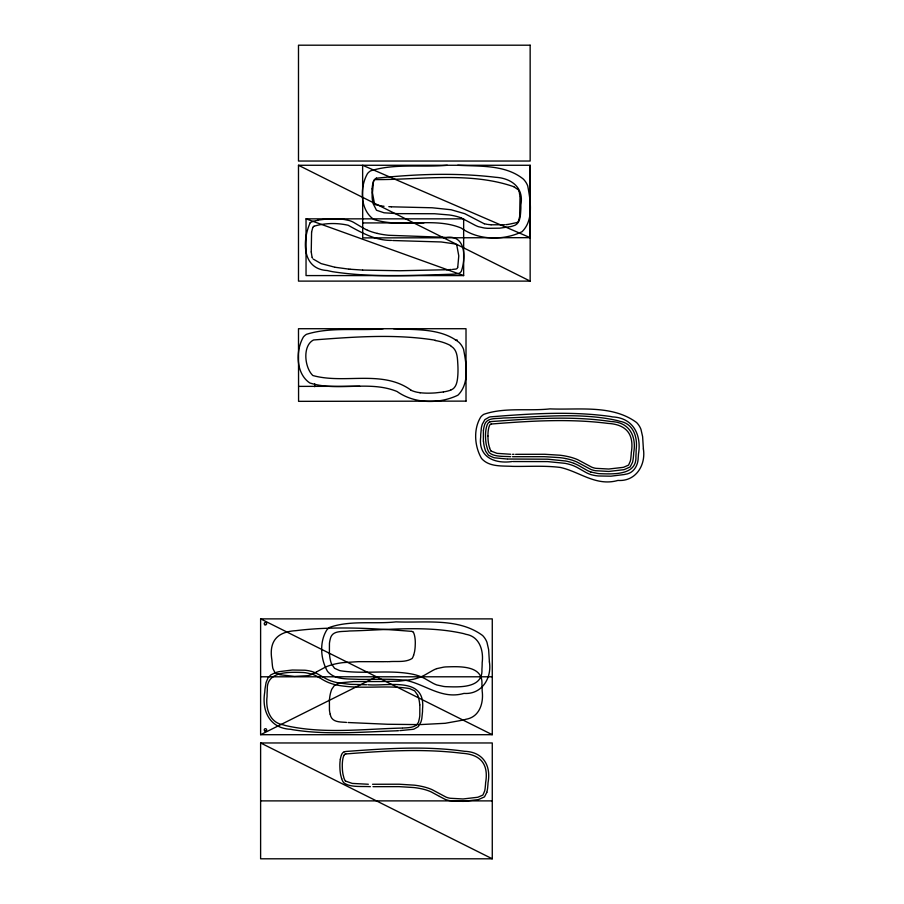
<?xml version="1.0" encoding="UTF-8"?>
<svg xmlns="http://www.w3.org/2000/svg" width="904" height="904" viewBox="0 0 904 904"><rect width="100%" height="100%" fill="white"/><g stroke="black" fill="none" stroke-linecap="round" stroke-linejoin="round"><path stroke-width="1.36" d="M530.151 237.673L362.628 165.274L362.719 237.899L530.151 237.673L530.151 165.274L298.489 165.274L298.489 281.11L530.151 281.11L530.151 165.274M372.03 188.879L372.154 197.716A39.64 39.64 0 0 0 373.182 203.739L376.482 210.237L384.053 212.79L396.98 213.638L434.564 213.739L449.424 214.982A58.342 58.342 0 0 1 461.458 217.966M329.395 699.244L329.44 710.171A30.329 30.329 0 0 0 330.186 714.228M483.414 430.428L483.38 441.355M311.586 232.181L311.236 251.877M519.653 216.474L520.026 197.128M311.609 232.057L312.75 227.548M519.608 216.723L518.478 221.152M340.345 759.236L340.469 758.58A25.753 25.753 0 0 1 340.672 757.586L340.785 757.123A20.182 20.182 0 0 1 341.023 756.275L341.136 755.891A15.3 15.3 0 0 1 341.339 755.326L341.463 755.009M486.815 792.333L484.465 796.887L478.736 799.452A35.211 35.211 0 0 1 477.877 799.667L463.13 801.385L449.763 800.639A31.357 31.357 0 0 1 448.825 800.458A26.261 26.261 0 0 1 447.898 800.243L446.96 799.983A22.114 22.114 0 0 1 445.084 799.328L439.446 796.39M457.752 267.177L458.78 255.866L456.825 245.346M413.659 655.264L414.529 651.841A36.16 36.16 0 0 0 414.676 651.049L414.834 649.976A46.206 46.206 0 0 0 415.173 646.654L415.298 643.377A38.036 38.036 0 0 0 414.846 637.06L414.721 636.461A23.346 23.346 0 0 0 414.529 635.568L414.461 635.263A17.775 17.775 0 0 0 414.224 634.416L414.122 634.077A12.893 12.893 0 0 0 413.953 633.602L413.761 633.105A2.78 2.78 0 0 0 412.687 631.58M343.814 755.62L343.622 756.094A12.893 12.893 0 0 0 343.43 756.637L343.351 756.885A17.775 17.775 0 0 0 343.124 757.721L343.023 758.128A23.346 23.346 0 0 0 342.831 759.032L342.729 759.631A38.036 38.036 0 0 0 342.288 765.937L342.379 769.214A46.206 46.206 0 0 0 342.718 772.536L342.887 773.609A36.16 36.16 0 0 0 343.023 774.412L343.904 777.835A11.119 11.119 0 0 0 345.384 781.045M310.151 222.938C302.456 239.458 301.405 269.177 327.282 270.533A105.508 105.508 0 0 0 332.717 271.72C372.719 277.81 413.467 275.46 453.74 274.149C456.294 273.754 459.955 274.104 461.311 271.313C465.888 258.42 466.181 234.283 445.932 237.447A143.092 143.092 0 0 0 442.791 237.221L388.652 235.289A103.451 103.451 0 0 1 380.155 234.046L377.33 233.424M317.236 671.536L325.44 667.107A45.799 45.799 0 0 1 326.423 666.677L327.338 666.316A56.353 56.353 0 0 1 336.989 663.592L338.604 663.276A88.886 88.886 0 0 1 343.294 662.598L358.402 661.66L384.573 661.694M316.875 671.751L311.564 674.52A19.707 19.707 0 0 1 309.891 675.107L309.066 675.333A23.854 23.854 0 0 1 308.219 675.537A28.962 28.962 0 0 1 307.36 675.706L294.501 676.407L280.217 674.757A32.781 32.781 0 0 1 279.426 674.553L275.008 672.779L277.969 671.921A42.77 42.77 0 0 1 279.178 671.638L292.297 670.022L304.897 670.226A46.228 46.228 0 0 1 309.157 670.847L311.722 671.469A30.476 30.476 0 0 1 317.259 673.751L326.016 678.712A43.143 43.143 0 0 0 328.807 680.045L329.508 680.339A48.014 48.014 0 0 0 338.243 682.848M260.612 734.703L492.273 734.703L492.273 618.878L260.612 618.878L260.612 734.703L376.437 676.791M314.083 226.203C325.011 222.938 337.056 222.746 348.176 225.265C361.634 232.735 375.465 240.611 391.511 240.419M517.133 222.508L508.082 224.441M489.776 422.055L489.968 421.976A7.481 7.481 0 0 1 491.03 421.648A14.159 14.159 0 0 1 491.55 421.535C531.236 418.688 571.656 415.614 611.183 421.558C629.636 422.168 636.653 436.349 633.681 452.938A68.873 68.873 0 0 1 633.602 454.61L633.252 458.317A40.171 40.171 0 0 1 633.037 459.842L632.902 460.565A25.301 25.301 0 0 1 632.495 462.396L630.133 466.95L624.415 469.515A35.211 35.211 0 0 1 623.557 469.73L608.799 471.447L595.431 470.701A31.357 31.357 0 0 1 594.493 470.521A26.261 26.261 0 0 1 593.566 470.306L592.73 470.069A22.114 22.114 0 0 1 590.764 469.379L576.808 461.944A43.392 43.392 0 0 0 575.871 461.537L575.012 461.187A45.336 45.336 0 0 0 572.842 460.396L571.712 460.034A58.41 58.41 0 0 0 565.78 458.577M450.734 390.042C456.475 388.166 457.345 381.239 457.763 376.064A64.613 64.613 0 0 0 457.865 374.674L457.955 372.81A93.711 93.711 0 0 0 457.831 364.414C457.424 358.131 457.492 350.243 451.446 346.435A19.843 19.843 0 0 0 450.994 346.119L450.52 345.803M329.395 654.338L329.44 643.411A30.329 30.329 0 0 1 330.186 639.354C331.892 629.885 341.972 631.998 349.419 630.981C387.274 630.077 426.112 625.127 463.458 633.568A62.421 62.421 0 0 1 465.922 634.314C479.572 636.461 483.776 650.643 482.171 662.7A75.134 75.134 0 0 1 481.922 669.242C483.199 688.656 458.882 687.074 445.819 686.667A55.765 55.765 0 0 1 443.74 686.464L436.801 684.961A30.826 30.826 0 0 1 432.654 683.062L424.846 678.599A46.635 46.635 0 0 0 421.061 676.78L420.021 677.22M490.838 424.236L490.872 424.225A4.565 4.565 0 0 1 491.426 424.032M345.158 754.173L345.192 754.162A4.565 4.565 0 0 1 345.757 753.981M376.561 178.212C415.851 174.009 456.181 172.574 495.539 177.274C511.574 178.224 524.117 187.738 520.862 204.948A85.145 85.145 0 0 1 520.851 208.767C520.433 215.118 520.546 224.248 513.302 225.853A28.261 28.261 0 0 1 510.703 226.599L499.652 228.181L487.957 228.328A55.223 55.223 0 0 1 484.103 227.966L478.295 226.655A29.38 29.38 0 0 1 474.159 224.757L461.435 218.045M436.801 668.621L443.74 667.118A55.765 55.765 0 0 1 445.819 666.915C458.882 666.508 483.211 664.926 481.922 684.328A75.134 75.134 0 0 1 482.16 690.882C483.798 702.939 479.572 717.121 465.922 719.268A62.421 62.421 0 0 1 463.458 720.013L445.209 723.29L420.416 724.59M491.595 423.999C530.173 420.936 569.384 418.495 607.906 423.388C626.811 424.462 634.348 434.632 631.274 452.847A66.467 66.467 0 0 1 631.195 454.452L630.789 458.599A35.527 35.527 0 0 1 630.653 459.447L630.54 460.102A24.962 24.962 0 0 1 630.325 461.096L628.585 465.097L623.805 467.187A32.781 32.781 0 0 1 623.003 467.379L608.72 469.029L595.872 468.328A28.962 28.962 0 0 1 595.001 468.159A23.854 23.854 0 0 1 594.165 467.967L593.329 467.73A19.707 19.707 0 0 1 591.668 467.142L577.792 459.729A45.799 45.799 0 0 0 576.808 459.311L575.893 458.938A56.353 56.353 0 0 0 566.232 456.226L564.627 455.898A88.886 88.886 0 0 0 559.938 455.22L544.818 454.283L515.63 454.328M345.916 753.936C384.336 750.851 423.366 748.512 461.741 753.235C480.747 754.309 488.827 764.242 485.606 782.785A66.467 66.467 0 0 1 485.527 784.389L485.109 788.537A35.527 35.527 0 0 1 484.985 789.384L484.86 790.039A24.962 24.962 0 0 1 484.657 791.034L482.894 795.057L478.137 797.125A32.781 32.781 0 0 1 477.335 797.317L463.051 798.966L450.192 798.266A28.962 28.962 0 0 1 449.333 798.096A23.854 23.854 0 0 1 448.486 797.904L447.661 797.667A19.707 19.707 0 0 1 445.988 797.079L432.112 789.667A45.799 45.799 0 0 0 431.129 789.248L430.225 788.876A56.353 56.353 0 0 0 420.563 786.164L418.947 785.836A88.886 88.886 0 0 0 414.258 785.158L399.15 784.22L372.55 784.265M317.824 220.158L325.033 219.231A107.508 107.508 0 0 1 331.892 218.87L337.441 218.915A75.574 75.574 0 0 1 341.249 219.152L341.689 219.197A57.449 57.449 0 0 1 344.277 219.502L349.08 220.497A23.73 23.73 0 0 1 353.498 222.294L361.962 227.333A59.178 59.178 0 0 0 366.176 229.605M443.446 391.963L435.638 392.867A100.672 100.672 0 0 1 430.666 393.127A73.371 73.371 0 0 1 420.337 392.754M507.98 224.452L505.935 224.644M452.497 269.403L455.695 269.098A2.418 2.418 0 0 0 457.695 267.403M504.748 224.746L491.143 224.791M402.732 728.025C408.789 727.709 418.111 727.935 419.049 719.833A30.329 30.329 0 0 0 419.795 715.776L419.851 704.849M402.122 728.07C363.521 728.963 323.881 734.217 285.777 725.618A62.421 62.421 0 0 1 283.325 724.872C269.663 722.714 265.448 708.555 267.075 696.487A75.134 75.134 0 0 1 267.313 689.944C266.047 670.542 290.365 672.113 303.428 672.519A55.765 55.765 0 0 1 305.507 672.723L312.445 674.226A30.826 30.826 0 0 1 316.581 676.124L320.513 678.373M451.22 269.494L449.683 269.584M399.851 730.624L412.958 729.336A15.097 15.097 0 0 0 414.032 729.065L418.303 726.613L420.902 722.047A26.476 26.476 0 0 0 421.852 718.296L422.518 711.606A54.771 54.771 0 0 0 422.518 709.256C426.078 675.853 388.019 686.565 367.917 684.746M398.528 730.703L397.5 730.76M396.799 730.805C362.267 731.912 327.259 735.201 292.93 729.743A104.028 104.028 0 0 1 290.704 729.302C269.629 728.375 261.561 710.781 264.759 692.102A67.066 67.066 0 0 1 265.008 688.837L266.104 682.463L268.047 677.842L270.759 674.949L275.053 672.791L272.929 668.587A24.962 24.962 0 0 1 272.692 667.48L272.579 666.813A35.527 35.527 0 0 1 272.443 665.977L272.036 661.83A66.467 66.467 0 0 1 271.946 660.225C268.725 641.682 276.805 631.749 295.811 630.676C334.186 625.941 373.216 628.291 411.636 631.365M449.096 269.618L448.508 269.641M447.921 269.674L446.452 269.742M446.373 269.742L399.658 270.748L362.741 270.093M447.31 165.274C422.044 167.624 394.946 163.172 370.572 170.867A12.995 12.995 0 0 0 367.521 173.545C359.634 187.173 359.894 210.022 373.894 219.48C402.043 228.475 433.445 216.632 461.176 228.034C478.578 240.407 503.2 240.769 522.037 231.729C533.88 220.135 530.49 200.586 527.721 185.885A19.447 19.447 0 0 0 523.337 179.082C505.212 164.415 479.651 166.539 457.74 165.274M383.183 328.751C357.905 331.09 330.819 326.649 306.433 334.333A12.995 12.995 0 0 0 303.382 337.011C295.495 350.65 295.755 373.488 309.756 382.946C337.915 391.94 369.307 380.098 397.037 391.5C414.439 403.873 439.073 404.235 457.91 395.195C469.741 383.601 466.351 364.063 463.582 349.351A19.447 19.447 0 0 0 459.198 342.548C441.073 327.881 415.512 330.005 393.602 328.74M419.038 724.612L387.567 724.262L348.096 722.522M388.833 661.694C396.404 660.926 405.444 662.801 412.134 658.451A11.119 11.119 0 0 0 413.569 655.242M388.019 661.694L387.172 661.694M362.696 222.938L423.942 222.859M298.569 386.381L359.803 386.302M373.002 786.672L399.105 786.638L413.987 787.553A86.445 86.445 0 0 1 418.552 788.209L420.111 788.503A58.41 58.41 0 0 1 426.044 789.96L427.174 790.333A45.336 45.336 0 0 1 429.343 791.124L430.202 791.475A43.392 43.392 0 0 1 431.14 791.881L439.084 796.175M306.038 218.847L463.65 218.847L463.65 275.584L306.038 275.584L306.038 218.847L463.65 275.584M455.48 340.141L457.39 340.141M386.313 661.694L385.443 661.694M260.612 676.791L492.273 676.791M366.606 684.746L350.04 684.328L338.243 682.882M260.612 742.964L492.273 742.964L492.273 858.8L260.612 858.8L260.612 742.964L492.273 858.8M260.612 800.887L492.273 800.887M380.799 681.548L399.127 681.141L411.693 679.593A50.85 50.85 0 0 0 420.032 677.243M370.38 786.672C361.928 786.096 349.769 787.746 343.576 782.57A13.515 13.515 0 0 1 341.689 778.57M380.358 681.548L353.498 681.571L340.819 682.757A28.838 28.838 0 0 0 339.497 683.062L334.514 685.311L331.7 689.368A34.25 34.25 0 0 0 329.531 699.255M514.003 454.316L512.523 454.305M368.335 784.254L352.255 783.418L345.43 781.022M512.963 461.548L547.711 461.605L564.989 463.323A48.014 48.014 0 0 1 573.735 465.831L574.424 466.159A43.143 43.143 0 0 1 577.215 467.492L585.961 472.476A30.476 30.476 0 0 0 591.499 474.769L594.075 475.357A46.228 46.228 0 0 0 598.324 475.967L610.934 476.182L624.054 474.566A42.77 42.77 0 0 0 625.252 474.284C633.749 473.402 638.247 465.21 638.224 457.367A67.066 67.066 0 0 0 638.461 454.102C641.67 435.423 633.591 417.829 612.516 416.902A104.028 104.028 0 0 0 610.29 416.462C570.593 410.936 530.06 413.716 490.273 416.868A15.097 15.097 0 0 0 489.2 417.139L484.917 419.592L482.318 424.168A26.476 26.476 0 0 0 481.369 427.908L480.713 434.598A54.771 54.771 0 0 0 480.702 436.948C478.035 457.108 494.691 464.046 512.15 461.537M512.5 456.712L544.355 456.689L559.655 457.616A86.445 86.445 0 0 1 564.22 458.271L565.78 458.565M510.715 454.271L497.03 453.345L491.098 451.085M510.67 456.689C503.856 456.192 493.946 457.074 489.222 452.599A13.515 13.515 0 0 1 487.358 448.633L486.329 444.926A38.578 38.578 0 0 1 486.171 444.079L486.002 442.937A48.613 48.613 0 0 1 485.64 439.434L485.516 436.01A40.443 40.443 0 0 1 486.002 429.287L486.137 428.632A25.753 25.753 0 0 1 486.341 427.648L486.454 427.185A20.182 20.182 0 0 1 486.691 426.338L486.815 425.953A15.3 15.3 0 0 1 487.007 425.388L487.132 425.072A5.13 5.13 0 0 1 489.685 421.897M507.788 459.029L547.598 459.187L565.678 461.006A50.85 50.85 0 0 1 574.006 463.356M507.167 459.017L494.804 457.842A28.838 28.838 0 0 1 493.482 457.537L488.488 455.288L485.674 451.232A34.25 34.25 0 0 1 483.516 441.344M391.511 206.813L432.157 207.773L451.096 209.751L464.825 213.706L484.261 223.774M391.375 206.801L390.291 206.745M362.617 270.081L350.289 269.245M389.748 206.722L388.81 206.666M346.514 722.42C339.723 721.821 331.621 722.59 330.197 714.228M392.72 240.52L441.208 241.967L455.39 243.99M491.041 224.78L488.194 224.486M350.085 269.222L349.068 269.132M348.661 269.098L335.124 267.268M384.042 206.281L381.929 206.033M420.337 392.72L419.411 392.596M381.239 205.942L375.872 204.722M487.493 224.395L484.386 223.796M334.729 267.188L321.101 263.595L313.179 259.052M435.276 340.209C395.24 333.757 354.176 336.876 313.925 339.938A17.097 17.097 0 0 0 313.394 340.051C302.32 345.757 304.501 367.578 312.841 375.522C344.684 384.403 382.177 369.318 410.958 390.11M590.787 471.978L597.725 473.481A55.765 55.765 0 0 0 599.804 473.685C612.856 474.091 637.196 475.673 635.896 456.26A75.134 75.134 0 0 0 636.145 449.717C637.783 437.649 633.568 423.479 619.907 421.332A62.421 62.421 0 0 0 617.443 420.586C580.097 412.145 541.259 417.094 503.392 417.998C495.81 419.015 485.843 416.947 484.171 426.372A30.329 30.329 0 0 0 483.425 430.428M573.995 463.379L575.034 463.797A46.635 46.635 0 0 1 578.831 465.616L586.639 470.091A30.826 30.826 0 0 0 590.775 471.99M421.061 676.78L420.021 676.361A50.85 50.85 0 0 0 411.693 674.011C388.302 669.638 364.278 674.305 340.819 670.824A28.838 28.838 0 0 1 339.497 670.519L334.57 668.316L331.7 664.214M367.702 230.294L366.176 229.593M412.597 631.693L412.36 631.591A4.565 4.565 0 0 0 411.795 631.41M298.489 165.274L530.151 281.11M260.612 618.878L492.273 734.703M513.766 186.687C470.035 171.534 420.439 179.806 375.544 179.602A2.418 2.418 0 0 0 373.544 181.297M513.8 186.699L518.071 189.659M321.123 678.734L324.389 680.588A46.635 46.635 0 0 0 328.186 682.407L329.226 682.825A50.85 50.85 0 0 0 337.554 685.175C360.945 689.549 384.957 684.904 408.416 688.362A28.838 28.838 0 0 1 409.749 688.667L414.665 690.871L417.546 694.984M518.806 190.676L519.111 191.354M312.434 258.013L312.151 257.403M489.572 447.898L488.702 444.474A36.16 36.16 0 0 1 488.555 443.672L488.386 442.598A46.206 46.206 0 0 1 488.047 439.276L487.934 435.999M341.61 778.593L340.661 774.864A38.578 38.578 0 0 1 340.503 774.016L340.333 772.875A48.613 48.613 0 0 1 339.972 769.372L339.847 765.948A40.443 40.443 0 0 1 340.322 759.236M519.201 191.648L519.981 196.53M312.016 257.03L311.247 252.024M314.705 383.884L314.705 386.709M436.801 668.598A30.826 30.826 0 0 0 432.654 670.519L424.846 674.983A46.635 46.635 0 0 1 421.061 676.802M331.598 664.248A34.25 34.25 0 0 1 329.531 654.326M310.027 222.7A21.289 21.289 0 0 1 317.846 220.395M377.33 233.401A55.958 55.958 0 0 1 367.679 230.317M435.231 340.537A49.087 49.087 0 0 1 450.644 345.565M450.757 390.121A35.55 35.55 0 0 1 443.435 391.884M419.411 392.607A29.73 29.73 0 0 1 410.902 390.223M372.154 188.879A25.696 25.696 0 0 1 373.488 181.376L372.459 192.834L374.425 203.377A2.418 2.418 0 0 0 375.748 204.666M373.612 181.116A5.639 5.639 0 0 1 376.482 178.054M312.795 227.458A2.418 2.418 0 0 1 314.004 226.237M455.492 244.023A2.418 2.418 0 0 1 456.78 245.233M518.444 221.231A2.418 2.418 0 0 1 517.235 222.463M491.053 451.107A11.119 11.119 0 0 1 489.652 447.875M487.957 435.999A38.036 38.036 0 0 1 488.375 429.694L488.51 429.095A23.346 23.346 0 0 1 488.691 428.191L488.793 427.784A17.775 17.775 0 0 1 488.996 427.038L489.109 426.699A12.893 12.893 0 0 1 489.267 426.225L489.493 425.682A2.78 2.78 0 0 1 490.544 424.202M417.648 694.939A34.25 34.25 0 0 1 419.716 704.86M343.814 755.62A2.78 2.78 0 0 1 344.876 754.139M486.815 792.333A25.301 25.301 0 0 0 487.233 790.503L487.358 789.78A40.171 40.171 0 0 0 487.584 788.254L487.934 784.548A68.873 68.873 0 0 0 488.013 782.875C491.29 765.665 483.177 751.845 464.554 751.303C425.309 745.698 385.251 748.591 345.882 751.473A14.159 14.159 0 0 0 345.362 751.586A7.481 7.481 0 0 0 344.3 751.913M341.486 755.009A5.13 5.13 0 0 1 344.017 751.834M489.403 661.954C492.002 678.079 481.764 694.724 463.978 693.413C442.214 699.662 425.965 684.78 406.348 680.418C390.573 678.452 374.629 679.616 358.775 679.356C348.289 678.689 335.181 680.249 327.553 671.435C320.513 659.332 319.236 642.156 326.785 629.975A12.995 12.995 0 0 1 329.824 627.308C350.741 620.042 374.279 624.291 396.054 621.862C424.62 623.116 458.136 617.398 482.6 635.512A19.447 19.447 0 0 1 486.973 642.315L488.635 649.626L489.403 661.954M643.388 448.972C645.987 465.097 635.749 481.742 617.952 480.431C596.199 486.68 579.939 471.798 560.333 467.436C544.558 465.47 528.614 466.633 512.76 466.374C502.274 465.707 489.166 467.266 481.538 458.452C474.498 446.35 473.21 429.174 480.77 416.993A12.995 12.995 0 0 1 483.809 414.326C504.726 407.06 528.264 411.309 550.039 408.879C578.605 410.133 612.11 404.416 636.574 422.53A19.447 19.447 0 0 1 640.959 429.332L642.62 436.643L643.388 448.972M466.012 401.116L298.58 401.342L298.489 328.717L466.012 328.717L466.012 401.116M530.151 45.2L298.489 45.2L298.489 161.036L530.151 161.036L530.151 45.2M264.838 730.929A1.209 1.209 0 0 0 266.646 729.878A1.209 1.209 0 0 0 264.838 728.839A1.209 1.209 0 0 0 264.838 730.929M264.838 624.743A1.209 1.209 0 0 0 266.646 623.703A1.209 1.209 0 0 0 264.838 622.653A1.209 1.209 0 0 0 264.838 624.743"/></g></svg>
